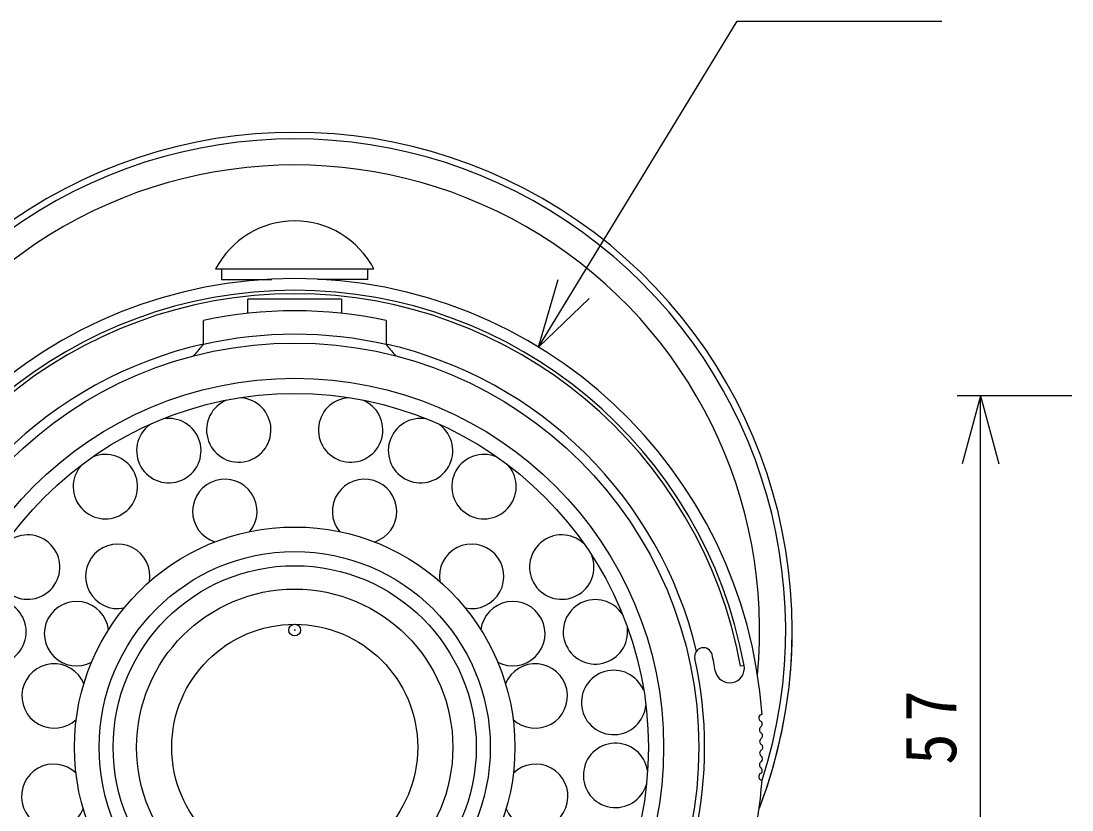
# Model space of a CAD drawing. Units: millimetres on the paper, scale 1:2. Extents: x -141 to 142, y -96 to 93.
# Drawn here: x -112.58 to -67.72, y -4.76 to 28.9 of the extents above; entities that cross this region are included whole.
import ezdxf

# ---------------------------------------------------------------- set-up
doc = ezdxf.new("R2010")
doc.units = ezdxf.units.MM
doc.header["$PDMODE"] = 32
doc.header["$PDSIZE"] = 0.5
doc.layers.add('0-0_0', color=4, linetype='Continuous')
doc.styles.add('ＭＳ ゴシック', font='')
doc.styles.get('ＭＳ ゴシック').set_extended_font_data('MS Gothic')

msp = doc.modelspace()

# ---------------------------------------------------------------- linework, layer by layer
at = {"layer": '0-0_0'}
for p, q in [((-90.494, 14.993), (-82.018, 28.904)), ((-82.018, 28.904), (-73.28, 28.904)), ((-104.275, 18.323), (-97.525, 18.323)), ((-104.025, 18.323), (-104.025, 17.868)), ((-97.775, 17.868), (-97.775, 18.323)), ((-104.025, 17.868), (-101.875, 17.868)), ((-97.775, 17.868), (-99.926, 17.868)), ((-90.494, 14.993), (-89.649, 17.872)), ((-90.494, 14.993), (-88.323, 17.064)), ((-98.9, 17.038), (-102.9, 17.038)), ((-102.9, 16.43), (-102.9, 17.038)), ((-98.9, 17.038), (-98.9, 16.43)), ((-104.8, 15.101), (-104.8, 16.125)), ((-97, 16.125), (-97, 15.101)), ((-67.718, 12.913), (-72.623, 12.913)), ((-71.623, 12.913), (-72.399, 10.015)), ((-71.623, -15.587), (-71.623, 12.913)), ((-71.623, 12.913), (-70.846, 10.015)), ((-81.715, 1.4), (-81.862, 1.373))]:
    msp.add_line(p, q, dxfattribs=at)
for points in [[(-102.293, 17.864), (-102.294, 17.865), (-102.294, 17.865), (-102.295, 17.865), (-102.295, 17.866), (-102.296, 17.866), (-102.296, 17.867), (-102.297, 17.867), (-102.297, 17.867), (-102.298, 17.868)], [(-99.504, 17.867), (-99.504, 17.867), (-99.505, 17.867), (-99.505, 17.866), (-99.506, 17.866), (-99.506, 17.866), (-99.507, 17.865), (-99.507, 17.865), (-99.507, 17.865), (-99.508, 17.864)], [(-105.206, 14.617), (-105.161, 14.67), (-105.117, 14.723), (-105.072, 14.777), (-105.027, 14.831), (-104.982, 14.885), (-104.937, 14.939), (-104.891, 14.993), (-104.846, 15.047), (-104.8, 15.101)], [(-97, 15.101), (-96.955, 15.047), (-96.91, 14.993), (-96.864, 14.939), (-96.819, 14.885), (-96.774, 14.831), (-96.729, 14.777), (-96.685, 14.724), (-96.64, 14.671), (-96.595, 14.617)]]:
    msp.add_lwpolyline(points, dxfattribs=at)
for radius in [17.25, 15.75, 15.1, 9.4, 8.35, 7.75, 6.75, 5.25]:
    msp.add_circle((-100.9, -2.087), radius, dxfattribs=at)
for centre, radius, start, end in [((-100.9, 2.913), 21.241, 339.0426, 200.9586), ((-100.9, 2.913), 20.96, 342.214, 197.786), ((-100.9, 2.913), 19.848, 354.4834, 185.5183), ((-100.9, 16.573), 3.802, 27.4076, 152.5924), ((-100.9, -2.087), 20, 4.013, 175.987), ((-100.9, -2.087), 19.5, 10.3003, 169.6997), ((-100.9, -2.087), 19.5, 10.3003, 169.6997), ((-100.9, -2.087), 19.35, 10.3003, 169.6997), ((-100.9, -2.087), 18.625, 77.913, 102.087), ((-100.9, -2.087), 17.625, 77.216, 102.784), ((-100.9, -2.087), 17.64, 102.773, 166.5371), ((-100.9, -2.087), 17.64, 13.4618, 77.227), ((-103.288, 11.454), 1.375, 111.6089, 86.0163), ((-98.513, 11.454), 1.375, 93.9835, 68.3913), ((-106.273, 10.57), 1.375, 126.6886, 100.3341), ((-95.528, 10.57), 1.375, 79.6656, 53.3118), ((-108.983, 9.037), 1.375, 139.7483, 112.3367), ((-92.818, 9.037), 1.375, 67.663, 40.2522), ((-103.883, 7.981), 1.375, 321.0116, 251.9395), ((-97.918, 7.981), 1.375, 288.0123, 218.943), ((-112.3, 5.602), 1.375, 158.9893, 132.4995), ((-89.501, 5.602), 1.375, 47.4999, 21.0114), ((-108.454, 5.207), 1.375, 350.521, 281.4712), ((-93.347, 5.207), 1.375, 258.529, 189.4431), ((-113.737, 2.841), 1.375, 172.9927, 146.9484), ((-110.214, 2.762), 1.375, 7.056, 297.9395), ((-91.587, 2.762), 1.375, 242.0117, 172.9871), ((-88.064, 2.841), 1.375, 33.0508, 7.008), ((-100.9, 2.913), 21.241, 339.0397, 360), ((-83.451, 1.788), 0.375, 12.5202, 192.5202), ((-100.9, -2.087), 18.25, 10.3003, 12.5202), ((-111.17, 0.102), 1.375, 22.5238, 313.4458), ((-90.631, 0.102), 1.375, 226.6192, 157.476), ((-100.9, -2.087), 17.5, 347.4798, 12.5202), ((-82.33, 1.288), 0.625, 190.3003, 10.3003), ((-87.284, -0.173), 1.375, 22.6955, 355.2071), ((-80.94, -0.837), 0.15, 93.7982, 239.4172), ((-80.915, -1.337), 0.15, 126.3152, 237.8796), ((-81.092, -1.095), 0.15, 306.3152, 59.4173), ((-80.902, -1.837), 0.15, 124.9418, 236.4764), ((-81.074, -1.591), 0.15, 304.9418, 57.8796), ((-87.203, -3.285), 1.375, 8.9629, 343.8526), ((-80.902, -2.337), 0.15, 123.5675, 235.0488), ((-81.068, -2.087), 0.15, 303.5675, 56.4764), ((-81.074, -2.583), 0.15, 302.0859, 55.0488), ((-111.19, -4.18), 1.375, 46.0562, 336.9767), ((-90.611, -4.18), 1.375, 203.0234, 133.9433), ((-80.915, -2.837), 0.15, 122.0859, 233.4492), ((-81.093, -3.078), 0.15, 300.758, 53.4492), ((-100.9, -2.087), 20, 337.8268, 355.9856), ((-80.94, -3.337), 0.15, 120.758, 266.2011)]:
    msp.add_arc(centre, radius, start, end, dxfattribs=at)
msp.add_point((-100.9, 2.913), dxfattribs=at)

# ---------------------------------------------------------------- texts
at = {"layer": '0-0_0', "insert": (-72.623, -2.837), "char_height": 2.199, "attachment_point": 7, "rotation": 90, "style": 'ＭＳ ゴシック'}
msp.add_mtext('\\T1.36;\\W0.9;57', dxfattribs=at)

doc.saveas('drawing.dxf')
